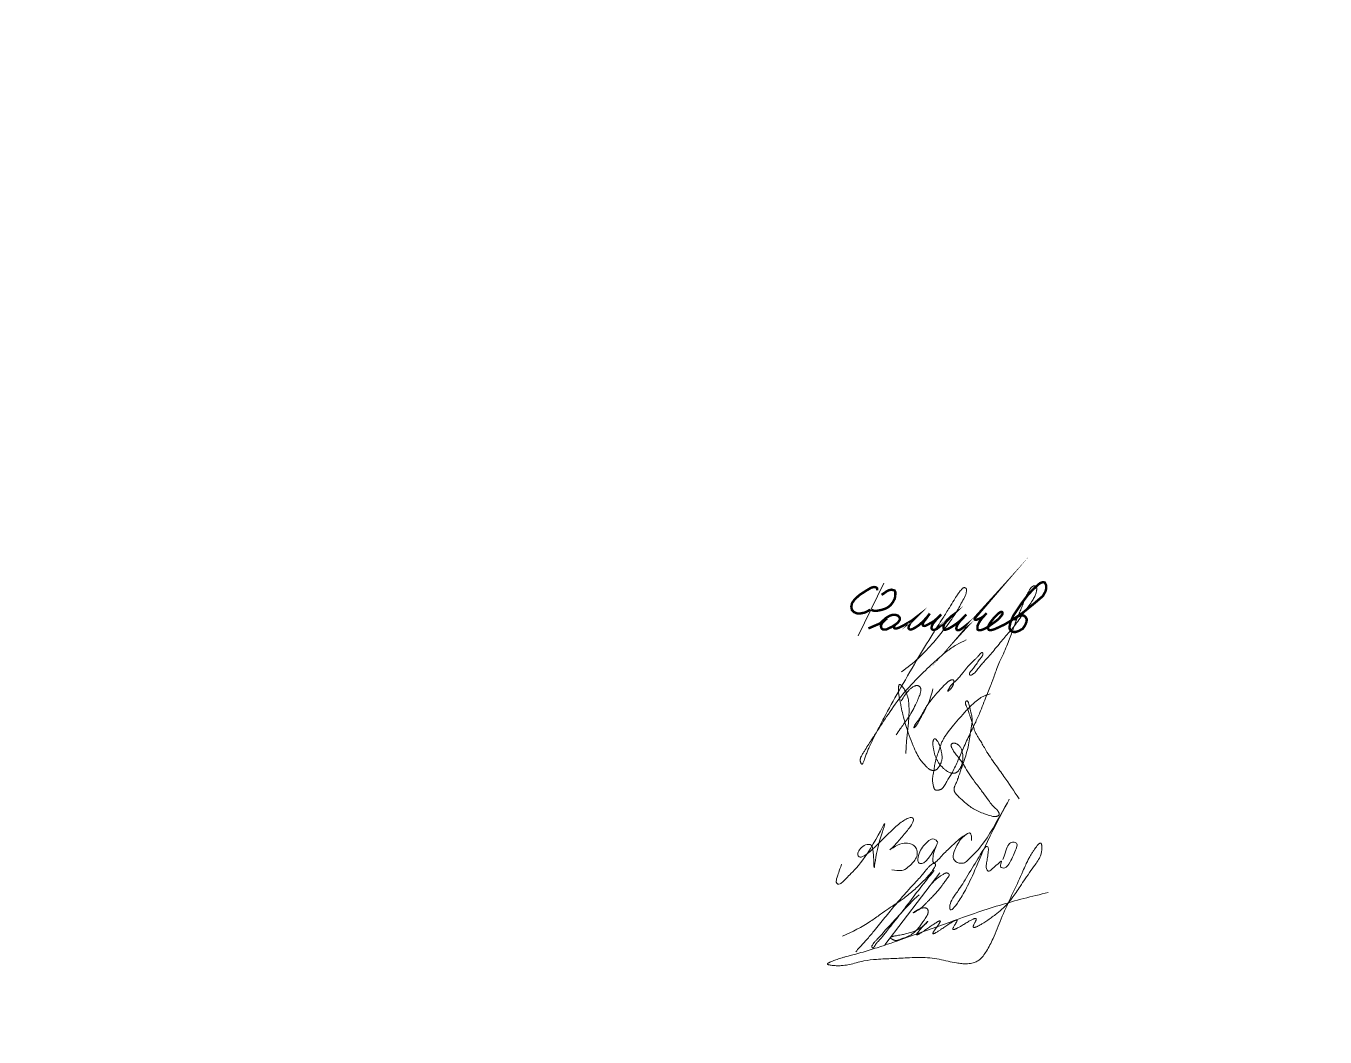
# Model space of a CAD drawing. Header units: millimetres. Extents: x 0 to 210, y 0 to 297.
# Drawn here: x 0 to 96.7, y 0 to 75.3 of the extents above; entities that cross this region are included whole.
import ezdxf

# ---------------------------------------------------------------- set-up
doc = ezdxf.new("R2010")
doc.units = ezdxf.units.MM
for name, pattern in [('K5LT32789', [0]), ('K5LT32790', [0]), ('K5LT32791', [0])]:
    doc.linetypes.add(name, pattern=pattern)
doc.layers.add('Системный слой', color=7, linetype='Continuous')

# ---------------------------------------------------------------- blocks, each defined once
blk = doc.blocks.new('U2')
at = {"layer": 'Системный слой', "color": 5, "linetype": 'K5LT32789', "lineweight": 18, "true_color": 0x0000ff}
for points in [[(67.921, 14.484), (67.718, 14.795), (67.4, 14.795), (67.099, 14.495), (66.759, 14.154), (66.487, 13.688), (66.371, 13.073), (66.559, 12.885), (66.89, 12.966), (67.093, 13.169), (67.33, 13.454), (67.657, 13.951), (68.013, 14.663), (67.657, 13.951), (67.533, 13.378), (67.533, 13.045), (67.617, 12.961), (67.769, 13.014), (68.462, 13.79), (69.218, 14.476), (69.599, 14.823), (70.009, 15.093), (70.196, 15.207), (70.347, 15.207), (70.425, 14.997), (70.425, 14.764), (70.425, 14.518), (70.425, 14.997), (70.347, 15.207), (70.196, 15.217), (69.599, 14.823), (69.049, 13.727), (69.049, 13.241), (69.273, 13.017), (69.589, 12.935), (69.909, 12.935), (70.167, 13.193), (70.494, 13.52), (71.545, 14.572), (74.079, 19.277), (71.545, 14.572), (70.646, 12.324), (69.955, 10.869), (69.332, 9.892), (68.923, 9.406), (68.797, 9.512), (68.797, 9.929), (69.089, 10.452), (69.622, 11.163), (70.469, 12.564), (71.329, 14.03), (71.515, 14.217), (71.655, 14.197), (71.696, 13.968), (71.624, 13.472), (71.566, 13.077), (71.489, 12.685), (71.569, 12.397), (71.73, 12.311), (71.955, 12.536), (72.378, 12.869), (72.759, 13.25), (72.516, 12.744), (72.63, 12.631), (72.801, 12.559), (72.991, 12.631), (73.23, 12.87), (73.869, 14.201), (73.793, 14.471), (73.551, 14.538), (73.238, 14.462), (73.033, 14.064), (72.886, 13.609), (72.759, 13.215)], [(60.747, 12.867), (60.561, 12.347), (60.376, 11.833), (60.316, 11.513), (60.454, 11.375), (60.645, 11.375), (60.825, 11.555), (61.34, 12.07), (62.61, 13.34), (64.429, 16.916), (63.335, 14.243), (63.143, 11.853), (63.143, 14.056), (62.921, 14.413), (62.394, 14.299), (62.034, 13.939), (61.909, 13.615), (62.03, 13.387), (62.358, 13.387), (63.143, 14.056), (64.215, 15.129), (64.96, 15.873), (65.796, 16.423), (66.157, 16.315), (66.066, 16.011), (65.853, 15.627), (65.15, 14.794), (64.564, 14.1), (64.165, 13.83), (64.946, 14.359), (65.575, 14.474), (65.982, 14.385), (66.259, 14.179), (66.385, 13.844), (66.385, 13.446), (66.139, 13.079), (65.891, 12.832), (65.504, 12.445), (65.078, 12.348), (64.482, 12.455)]]:
    blk.add_open_spline(points, degree=3, dxfattribs=at)
blk = doc.blocks.new('U3')
at = {"layer": 'Системный слой', "color": 5, "linetype": 'K5LT32790', "lineweight": 18, "true_color": 0x0000ff}
blk.add_open_spline([(65.528, 21.13), (65.561, 22.341), (65.866, 23.709), (65.725, 25.155), (65.649, 25.436), (65.575, 25.624), (65.491, 25.786), (65.399, 25.93), (65.311, 26.049), (65.238, 26.138), (65.185, 26.192), (65.152, 26.221), (65.13, 26.237), (65.115, 26.246), (65.102, 26.252), (65.091, 26.256), (65.082, 26.258), (65.074, 26.259), (65.067, 26.259), (65.061, 26.257), (65.055, 26.255), (65.049, 26.252), (65.043, 26.248), (65.038, 26.242), (65.032, 26.236), (65.026, 26.227), (65.02, 26.216), (65.015, 26.202), (65.009, 26.183), (65.003, 26.16), (64.996, 26.128), (64.991, 26.084), (64.986, 26.018), (64.983, 25.928), (64.984, 25.815), (64.989, 25.686), (65.002, 25.545), (65.023, 25.387), (65.061, 25.19), (65.121, 24.924), (65.198, 24.525), (65.311, 23.957), (65.502, 23.241), (65.784, 22.471), (66.053, 21.749), (66.312, 21.145), (66.57, 20.706), (66.816, 20.39), (67.029, 20.169), (67.189, 20.014), (67.304, 19.93), (67.378, 19.892), (67.434, 19.872), (67.485, 19.86), (67.535, 19.854), (67.587, 19.853), (67.64, 19.858), (67.69, 19.868), (67.737, 19.882), (67.779, 19.901), (67.815, 19.922), (67.848, 19.947), (67.881, 19.978), (67.918, 20.019), (67.963, 20.082), (68.021, 20.171), (68.088, 20.287), (68.15, 20.419), (68.193, 20.549), (68.219, 20.671), (68.23, 20.792), (68.228, 20.931), (68.21, 21.103), (68.169, 21.315), (68.107, 21.543), (68.037, 21.752), (67.973, 21.905), (67.915, 22.003), (67.867, 22.069), (67.824, 22.12), (67.786, 22.16), (67.756, 22.186), (67.732, 22.202), (67.716, 22.211), (67.704, 22.216), (67.693, 22.219), (67.684, 22.22), (67.676, 22.22), (67.669, 22.219), (67.663, 22.218), (67.656, 22.215), (67.65, 22.212), (67.643, 22.207), (67.636, 22.201), (67.628, 22.193), (67.62, 22.182), (67.61, 22.168), (67.6, 22.15), (67.588, 22.123), (67.575, 22.088), (67.561, 22.041), (67.549, 21.986), (67.54, 21.923), (67.537, 21.851), (67.541, 21.763), (67.559, 21.644), (67.589, 21.475), (67.626, 21.257), (67.686, 21.013), (67.771, 20.787), (67.879, 20.578), (68.007, 20.379), (68.16, 20.184), (68.326, 20.011), (68.484, 19.873), (68.622, 19.778), (68.738, 19.718), (68.839, 19.68), (68.93, 19.656), (69.011, 19.643), (69.081, 19.641), (69.14, 19.646), (69.19, 19.656), (69.233, 19.671), (69.273, 19.689), (69.311, 19.713), (69.352, 19.744), (69.398, 19.786), (69.451, 19.845), (69.512, 19.926), (69.578, 20.03), (69.644, 20.154), (69.7, 20.293), (69.742, 20.44), (69.77, 20.596), (69.782, 20.764), (69.778, 20.944), (69.757, 21.125), (69.721, 21.29), (69.673, 21.429), (69.621, 21.539), (69.569, 21.623), (69.517, 21.687), (69.466, 21.738), (69.412, 21.781), (69.354, 21.818), (69.294, 21.848), (69.234, 21.871), (69.181, 21.885), (69.137, 21.892), (69.102, 21.893), (69.071, 21.89), (69.042, 21.884), (69.015, 21.875), (68.989, 21.863), (68.966, 21.85), (68.946, 21.836), (68.931, 21.822), (68.919, 21.809), (68.911, 21.796), (68.905, 21.785), (68.9, 21.773), (68.897, 21.76), (68.894, 21.745), (68.893, 21.727), (68.895, 21.707), (68.899, 21.683), (68.907, 21.654), (68.92, 21.616), (68.944, 21.563), (68.98, 21.492), (69.028, 21.397), (69.09, 21.284), (69.174, 21.158), (69.295, 21.011), (69.472, 20.801), (69.702, 20.478), (69.994, 20.014), (70.346, 19.439), (70.803, 18.826), (71.261, 18.225), (71.644, 17.7), (71.912, 17.311), (72.13, 17.105), (72.272, 16.983), (72.357, 16.889), (72.41, 16.812), (72.442, 16.752), (72.463, 16.701), (72.475, 16.659), (72.481, 16.627), (72.482, 16.601), (72.481, 16.581), (72.477, 16.565), (72.473, 16.55), (72.467, 16.538), (72.459, 16.526), (72.45, 16.515), (72.439, 16.503), (72.425, 16.491), (72.406, 16.479), (72.382, 16.466), (72.351, 16.453), (72.314, 16.441), (72.271, 16.43), (72.221, 16.423), (72.163, 16.421), (72.09, 16.425), (71.992, 16.439), (71.851, 16.469), (71.641, 16.526), (71.336, 16.634), (70.969, 16.797), (70.583, 16.987), (70.277, 17.183), (70.035, 17.386), (69.813, 17.584), (69.576, 17.795), (69.369, 17.98), (69.241, 18.126), (69.182, 18.221), (69.153, 18.282), (69.137, 18.335), (69.126, 18.385), (69.121, 18.436), (69.121, 18.488), (69.127, 18.539), (69.138, 18.594), (69.157, 18.654), (69.187, 18.732), (69.235, 18.835), (69.306, 18.996), (69.398, 19.216), (69.493, 19.508), (69.6, 19.827), (69.73, 20.172), (69.881, 20.589), (70.051, 21.122), (70.2, 21.732), (70.29, 22.304), (70.347, 22.762), (70.412, 23.121), (70.467, 23.413), (70.478, 23.649), (70.456, 23.837), (70.419, 24.017), (70.365, 24.221), (70.314, 24.433), (70.276, 24.624), (70.238, 24.767), (70.208, 24.867), (70.184, 24.932), (70.165, 24.972), (70.149, 24.995), (70.138, 25.009), (70.128, 25.019), (70.118, 25.025), (70.11, 25.03), (70.101, 25.034), (70.092, 25.036), (70.084, 25.036), (70.076, 25.036), (70.067, 25.035), (70.058, 25.033), (70.049, 25.029), (70.038, 25.024), (70.027, 25.017), (70.016, 25.01), (70.006, 25.001), (69.998, 24.992), (69.99, 24.981), (69.984, 24.969), (69.978, 24.955), (69.973, 24.94), (69.97, 24.922), (69.969, 24.9), (69.97, 24.874), (69.974, 24.842), (69.983, 24.801), (69.998, 24.751), (70.022, 24.688), (70.058, 24.61), (70.108, 24.512), (70.158, 24.389), (70.204, 24.24), (70.255, 24.063), (70.331, 23.837), (70.428, 23.566), (70.52, 23.257), (70.598, 22.971), (70.694, 22.718), (70.809, 22.502), (70.945, 22.282), (71.104, 22.035), (71.285, 21.723), (71.52, 21.309), (71.824, 20.837), (72.172, 20.34), (72.508, 19.87), (73.115, 19.019), (73.594, 18.315), (73.959, 17.753)], degree=3, knots=[0, 0, 0, 0, 23.088924, 25.905784, 27.368497, 28.578535, 29.721875, 30.813961, 31.805183, 32.534012, 32.992903, 33.225793, 33.377047, 33.48833, 33.574551, 33.643805, 33.701224, 33.750367, 33.79387, 33.833355, 33.872141, 33.912355, 33.95659, 34.00557, 34.061357, 34.126468, 34.204109, 34.298549, 34.415744, 34.564555, 34.759459, 35.028229, 35.412864, 35.997175, 36.728139, 37.568941, 38.433825, 39.401332, 40.578431, 42.235398, 44.569602, 48.269133, 53.187712, 58.58434, 63.764044, 67.778676, 70.998143, 73.369834, 75.349816, 76.796874, 77.581324, 78.028914, 78.378087, 78.696803, 79.013489, 79.343373, 79.678587, 80.006824, 80.317932, 80.606471, 80.866035, 81.11641, 81.383983, 81.718354, 82.16781, 82.839361, 83.733235, 84.705422, 85.582724, 86.324391, 87.057116, 87.890757, 88.945341, 90.321141, 91.965571, 93.426367, 94.484215, 95.101021, 95.580997, 96.013141, 96.361093, 96.626002, 96.782739, 96.889142, 96.971138, 97.03813, 97.095272, 97.145901, 97.188561, 97.228747, 97.268915, 97.315311, 97.366861, 97.425655, 97.494454, 97.577142, 97.679623, 97.811915, 97.985663, 98.226797, 98.532587, 98.897786, 99.296036, 99.737821, 100.261724, 100.964229, 101.99978, 103.525411, 105.150667, 106.72453, 108.093532, 109.590313, 111.195302, 112.777483, 114.126394, 115.159714, 115.93325, 116.599105, 117.196687, 117.716186, 118.147278, 118.512091, 118.830828, 119.112084, 119.376147, 119.650254, 119.966184, 120.348472, 120.832611, 121.462575, 122.257884, 123.166317, 124.121896, 125.077441, 126.058759, 127.110722, 128.27138, 129.455541, 130.54928, 131.472222, 132.224076, 132.842804, 133.343527, 133.786162, 134.209733, 134.641953, 135.076751, 135.490934, 135.840567, 136.1162, 136.329021, 136.516582, 136.697073, 136.87991, 137.063295, 137.235465, 137.38613, 137.514261, 137.623548, 137.718445, 137.797689, 137.875651, 137.957944, 138.055516, 138.163779, 138.288043, 138.436309, 138.622516, 138.862075, 139.203128, 139.704326, 140.381097, 141.218915, 142.127317, 143.259517, 144.821141, 147.317764, 150.75711, 155.19517, 160.069171, 165.224464, 169.471142, 172.421411, 174.092925, 175.138298, 175.966748, 176.479558, 176.900272, 177.244752, 177.52135, 177.72293, 177.873709, 177.996322, 178.101436, 178.195314, 178.281517, 178.366118, 178.454913, 178.554755, 178.670049, 178.807074, 178.975201, 179.187234, 179.439473, 179.719727, 180.029511, 180.383269, 180.823448, 181.407111, 182.246837, 183.563618, 185.512414, 188.365901, 191.16936, 193.636194, 195.215931, 197.147086, 199.269225, 201.224518, 202.392176, 202.935446, 203.335749, 203.665039, 203.98044, 204.30527, 204.630666, 204.95421, 205.28424, 205.683122, 206.145312, 206.866804, 207.837862, 209.464316, 211.387339, 213.648133, 215.828171, 218.361631, 222.046321, 226.400789, 230.237614, 232.987127, 235.143069, 237.145235, 238.600123, 239.59432, 240.714469, 242.086859, 243.579513, 244.83703, 245.773068, 246.379449, 246.80954, 247.077534, 247.227517, 247.33398, 247.41847, 247.489521, 247.552012, 247.609222, 247.663606, 247.717168, 247.768592, 247.820784, 247.876677, 247.942191, 248.018083, 248.10247, 248.189421, 248.269471, 248.347072, 248.425637, 248.512886, 248.605679, 248.706816, 248.820413, 248.952282, 249.111489, 249.313956, 249.574155, 249.89782, 250.303709, 250.841791, 251.528272, 252.381244, 253.359593, 254.475963, 255.872687, 257.851092, 259.938273, 261.963603, 263.469883, 265.046448, 266.586695, 268.366913, 270.599666, 273.407082, 277.373027, 281.234201, 284.882343, 288.313023, 301, 301, 301, 301], dxfattribs=at)
blk = doc.blocks.new('U4')
at = {"layer": 'Системный слой', "color": 5, "linetype": 'K5LT32790', "lineweight": 18, "true_color": 0x0000ff}
for points, knots in [([(65.207, 27.202), (66.102, 27.829), (67.227, 28.892), (68.447, 30.452), (69.195, 31.434), (69.638, 32.271), (69.923, 32.773), (70.016, 33.038), (70.045, 33.174), (70.056, 33.257), (70.057, 33.31), (70.052, 33.343), (70.046, 33.365), (70.039, 33.383), (70.031, 33.398), (70.022, 33.411), (70.011, 33.423), (69.999, 33.434), (69.984, 33.444), (69.966, 33.454), (69.947, 33.463), (69.926, 33.469), (69.904, 33.474), (69.884, 33.475), (69.865, 33.475), (69.848, 33.473), (69.832, 33.468), (69.815, 33.462), (69.798, 33.453), (69.779, 33.441), (69.757, 33.423), (69.729, 33.396), (69.689, 33.351), (69.623, 33.274), (69.511, 33.136), (69.332, 32.893), (69.078, 32.497), (68.738, 31.907), (68.199, 31.071), (67.37, 29.77), (66.269, 27.954), (65.055, 25.868), (64.05, 24.048), (63.382, 22.792), (63.014, 22.064), (62.815, 21.619), (62.675, 21.283), (62.56, 20.992), (62.461, 20.734), (62.389, 20.539), (62.347, 20.425), (62.322, 20.373), (62.31, 20.352), (62.301, 20.339), (62.293, 20.33), (62.286, 20.323), (62.28, 20.319), (62.275, 20.316), (62.27, 20.313), (62.265, 20.312), (62.26, 20.312), (62.256, 20.312), (62.251, 20.313), (62.247, 20.315), (62.243, 20.317), (62.239, 20.32), (62.235, 20.324), (62.23, 20.329), (62.224, 20.336), (62.216, 20.345), (62.207, 20.359), (62.196, 20.378), (62.181, 20.406), (62.165, 20.443), (62.151, 20.488), (62.139, 20.538), (62.134, 20.591), (62.134, 20.647), (62.14, 20.705), (62.153, 20.766), (62.173, 20.83), (62.203, 20.899), (62.251, 20.984), (62.333, 21.115), (62.484, 21.362), (62.78, 21.833), (63.326, 22.696), (64.127, 23.919), (65.139, 25.396), (66.336, 26.696), (67.495, 27.801), (68.436, 28.65), (69.271, 29.221), (69.785, 29.46), (70.026, 29.574)], [0, 0, 0, 0, 8.550609, 12.054989, 15.548009, 18.191121, 19.498995, 20.058209, 20.381615, 20.589671, 20.716665, 20.79368, 20.851701, 20.900722, 20.944653, 20.985245, 21.025642, 21.06834, 21.115939, 21.168338, 21.224707, 21.283052, 21.340576, 21.394663, 21.443781, 21.488289, 21.53119, 21.575808, 21.625508, 21.683081, 21.754287, 21.848548, 21.98875, 22.223415, 22.641351, 23.38396, 24.591455, 26.333193, 28.725175, 32.394143, 38.444137, 45.386804, 51.336644, 54.759282, 56.550214, 57.736198, 58.581068, 59.410817, 60.190375, 60.748602, 61.044545, 61.139793, 61.19713, 61.237089, 61.267135, 61.290713, 61.309862, 61.325937, 61.339917, 61.352551, 61.36445, 61.376142, 61.388111, 61.400062, 61.412022, 61.424542, 61.439066, 61.45699, 61.479741, 61.509795, 61.550475, 61.607942, 61.688058, 61.795635, 61.922219, 62.059168, 62.198495, 62.342871, 62.495112, 62.658157, 62.830855, 63.02153, 63.245709, 63.594568, 64.237865, 65.516344, 67.957442, 72.253573, 76.989753, 81.977365, 86.090995, 89.562811, 91.905588, 94, 94, 94, 94]), ([(67.539, 25.947), (67.467, 25.508), (67.253, 24.95), (66.926, 24.273), (66.702, 23.915), (66.548, 23.623), (66.456, 23.439), (66.401, 23.333), (66.362, 23.271), (66.327, 23.223), (66.293, 23.183), (66.26, 23.145), (66.226, 23.109), (66.194, 23.077), (66.171, 23.055), (66.155, 23.041), (66.147, 23.034), (66.141, 23.03), (66.137, 23.027), (66.134, 23.026), (66.131, 23.024), (66.128, 23.023), (66.126, 23.023), (66.124, 23.023), (66.123, 23.025), (66.122, 23.027), (66.122, 23.029), (66.123, 23.032), (66.123, 23.035), (66.124, 23.039), (66.126, 23.044), (66.128, 23.05), (66.131, 23.059), (66.137, 23.073), (66.145, 23.093), (66.156, 23.119), (66.168, 23.149), (66.183, 23.185), (66.201, 23.226), (66.226, 23.273), (66.26, 23.324), (66.306, 23.386), (66.368, 23.466), (66.458, 23.589), (66.576, 23.768), (66.71, 23.991), (66.839, 24.224), (66.972, 24.461), (67.128, 24.721), (67.322, 24.997), (67.53, 25.243), (67.712, 25.458), (67.904, 25.686), (68.131, 25.949), (68.394, 26.209), (68.594, 26.402), (68.723, 26.504), (68.79, 26.544), (68.841, 26.569), (68.891, 26.589), (68.937, 26.604), (68.974, 26.611), (69.002, 26.614), (69.022, 26.614), (69.037, 26.612), (69.049, 26.609), (69.059, 26.605), (69.067, 26.601), (69.074, 26.595), (69.08, 26.59), (69.085, 26.583), (69.089, 26.576), (69.093, 26.567), (69.097, 26.557), (69.1, 26.544), (69.102, 26.528), (69.103, 26.506), (69.102, 26.476), (69.098, 26.435), (69.09, 26.382), (69.08, 26.322), (69.067, 26.262), (69.05, 26.206), (69.029, 26.156), (69, 26.107), (68.965, 26.056), (68.922, 26.001), (68.88, 25.949), (68.842, 25.906), (68.809, 25.874), (68.78, 25.846), (68.752, 25.821), (68.724, 25.798), (68.702, 25.781), (68.685, 25.769), (68.675, 25.763), (68.668, 25.759), (68.663, 25.757), (68.66, 25.755), (68.656, 25.754), (68.654, 25.754), (68.652, 25.754), (68.65, 25.754), (68.648, 25.755), (68.647, 25.756), (68.646, 25.758), (68.645, 25.76), (68.645, 25.762), (68.646, 25.765), (68.646, 25.768), (68.647, 25.772), (68.648, 25.777), (68.65, 25.783), (68.653, 25.79), (68.658, 25.801), (68.665, 25.817), (68.676, 25.838), (68.69, 25.862), (68.704, 25.886), (68.718, 25.909), (68.733, 25.933), (68.754, 25.966), (68.781, 26.016), (68.815, 26.079), (68.861, 26.152), (68.923, 26.227), (69.008, 26.312), (69.121, 26.41), (69.262, 26.53), (69.394, 26.67), (69.518, 26.819), (69.634, 26.96), (69.761, 27.109), (69.894, 27.266), (70.025, 27.439), (70.16, 27.614), (70.33, 27.793), (70.521, 27.969), (70.705, 28.14), (70.836, 28.278), (70.926, 28.38), (70.988, 28.45), (71.042, 28.51), (71.087, 28.559), (71.124, 28.596), (71.151, 28.619), (71.169, 28.631), (71.182, 28.639), (71.192, 28.643), (71.2, 28.645), (71.207, 28.647), (71.213, 28.647), (71.218, 28.646), (71.223, 28.645), (71.227, 28.643), (71.231, 28.641), (71.234, 28.638), (71.238, 28.635), (71.241, 28.631), (71.244, 28.626), (71.248, 28.619), (71.251, 28.611), (71.255, 28.6), (71.259, 28.585), (71.262, 28.566), (71.264, 28.543), (71.264, 28.517), (71.262, 28.491), (71.257, 28.466), (71.25, 28.441), (71.239, 28.413), (71.223, 28.382), (71.196, 28.341), (71.152, 28.283), (71.086, 28.195), (70.994, 28.079), (70.885, 27.939), (70.782, 27.779), (70.682, 27.621), (70.575, 27.498), (70.496, 27.391), (70.436, 27.306), (70.382, 27.243), (70.335, 27.198), (70.304, 27.162), (70.287, 27.135), (70.277, 27.114), (70.272, 27.096), (70.268, 27.079), (70.267, 27.063), (70.268, 27.046), (70.27, 27.028), (70.273, 27.011), (70.278, 26.997), (70.284, 26.985), (70.289, 26.976), (70.295, 26.968), (70.3, 26.963), (70.306, 26.958), (70.312, 26.955), (70.319, 26.952), (70.326, 26.949), (70.335, 26.948), (70.345, 26.947), (70.356, 26.948), (70.369, 26.95), (70.385, 26.954), (70.404, 26.961), (70.43, 26.972), (70.464, 26.99), (70.506, 27.016), (70.554, 27.048), (70.607, 27.088), (70.663, 27.137), (70.728, 27.203), (70.808, 27.301), (70.919, 27.449), (71.081, 27.662), (71.314, 27.922), (71.615, 28.24), (71.94, 28.618), (72.291, 29.049), (72.637, 29.472), (72.995, 29.878), (73.349, 30.281), (73.704, 30.72), (74.034, 31.202), (74.361, 31.674), (74.684, 32.104), (74.935, 32.481), (75.112, 32.755), (75.197, 32.945), (75.232, 33.071), (75.252, 33.173), (75.266, 33.254), (75.275, 33.313), (75.28, 33.36), (75.281, 33.401), (75.277, 33.438), (75.27, 33.468), (75.261, 33.494), (75.249, 33.518), (75.235, 33.541), (75.22, 33.56), (75.204, 33.577), (75.188, 33.589), (75.173, 33.599), (75.159, 33.606), (75.145, 33.611), (75.131, 33.614), (75.116, 33.615), (75.099, 33.615), (75.081, 33.613), (75.059, 33.608), (75.035, 33.6), (75.007, 33.587), (74.975, 33.569), (74.939, 33.545), (74.903, 33.515), (74.866, 33.478), (74.826, 33.431), (74.788, 33.375), (74.744, 33.3), (74.689, 33.201), (74.602, 33.048), (74.483, 32.825), (74.356, 32.527), (74.226, 32.184), (74.093, 31.83), (73.937, 31.458), (73.763, 31.054), (73.595, 30.608), (73.43, 30.137), (73.255, 29.643), (73.051, 29.11), (72.789, 28.54), (72.523, 27.991), (72.332, 27.501), (72.21, 27.166), (72.141, 26.972), (72.098, 26.851), (72.042, 26.694), (71.941, 26.417), (71.783, 26.012), (71.571, 25.503), (71.339, 24.917), (71.075, 24.222), (70.725, 23.433), (70.271, 22.531), (69.822, 21.544), (69.397, 20.547), (69.003, 19.696), (68.627, 19.132), (68.45, 18.772), (68.336, 18.608), (68.262, 18.533), (68.208, 18.49), (68.154, 18.457), (68.098, 18.429), (68.039, 18.408), (67.976, 18.392), (67.914, 18.383), (67.857, 18.38), (67.81, 18.383), (67.775, 18.389), (67.749, 18.397), (67.729, 18.406), (67.713, 18.416), (67.699, 18.426), (67.685, 18.439), (67.672, 18.455), (67.659, 18.475), (67.646, 18.5), (67.632, 18.535), (67.616, 18.584), (67.598, 18.657), (67.573, 18.761), (67.542, 18.888), (67.518, 19.026), (67.511, 19.162), (67.52, 19.305), (67.546, 19.474), (67.587, 19.686), (67.635, 19.972), (67.694, 20.338), (67.789, 20.755), (67.917, 21.137), (68.026, 21.449), (68.109, 21.699), (68.194, 21.931), (68.308, 22.171), (68.477, 22.441), (68.74, 22.8), (69.106, 23.282), (69.613, 23.855), (70.135, 24.429), (70.621, 24.905), (70.989, 25.209), (71.271, 25.372), (71.527, 25.48), (71.708, 25.538), (71.819, 25.574)], [0, 0, 0, 0, 9.050129, 12.27524, 15.459, 17.73484, 19.057413, 19.710841, 20.186256, 20.578255, 20.920156, 21.263228, 21.624829, 21.943402, 22.174143, 22.29629, 22.36276, 22.406894, 22.439057, 22.464194, 22.484922, 22.502166, 22.516262, 22.528133, 22.539447, 22.552242, 22.56817, 22.588053, 22.611987, 22.639741, 22.672744, 22.715192, 22.776687, 22.87041, 23.023044, 23.2152, 23.446308, 23.698853, 24.014406, 24.364067, 24.793807, 25.28352, 25.941626, 26.877925, 28.429965, 30.348657, 32.240773, 33.898399, 35.948367, 38.485583, 40.825304, 42.59187, 44.267244, 46.970047, 49.74801, 51.863744, 52.701471, 53.104911, 53.483029, 53.862972, 54.210178, 54.473163, 54.650607, 54.780151, 54.882015, 54.96597, 55.037892, 55.101774, 55.160577, 55.215489, 55.269733, 55.3265, 55.390437, 55.464507, 55.552848, 55.661752, 55.802045, 55.996896, 56.278982, 56.657771, 57.087852, 57.530059, 57.926999, 58.28654, 58.645161, 59.086887, 59.580412, 60.070145, 60.456808, 60.770321, 61.020502, 61.287434, 61.539711, 61.751465, 61.877288, 61.951174, 62.001019, 62.037083, 62.064047, 62.085222, 62.102691, 62.117816, 62.131035, 62.143011, 62.154708, 62.167188, 62.181333, 62.197688, 62.21651, 62.238222, 62.264236, 62.296726, 62.338711, 62.394112, 62.469848, 62.581386, 62.750144, 62.953234, 63.151975, 63.325302, 63.501424, 63.750698, 64.126703, 64.655732, 65.239268, 65.888652, 66.649933, 67.724768, 68.970934, 70.450533, 71.673771, 72.965674, 74.199734, 75.716608, 77.191491, 78.669398, 80.263602, 82.259995, 84.0227, 85.431088, 86.180031, 86.82002, 87.357354, 87.830339, 88.196682, 88.427814, 88.563885, 88.657509, 88.728451, 88.784957, 88.831759, 88.871976, 88.907862, 88.941164, 88.973333, 89.002363, 89.031139, 89.061129, 89.097204, 89.139544, 89.190239, 89.252182, 89.329582, 89.428874, 89.559889, 89.727893, 89.910432, 90.08993, 90.259821, 90.437176, 90.634512, 90.867411, 91.167757, 91.627014, 92.382088, 93.419966, 94.672454, 96.030915, 97.344377, 98.512333, 99.382533, 100.080146, 100.642761, 101.098523, 101.416568, 101.614452, 101.761411, 101.888131, 102.002041, 102.112642, 102.228685, 102.353162, 102.475542, 102.582798, 102.67162, 102.744553, 102.805473, 102.857643, 102.905538, 102.953137, 103.003348, 103.057077, 103.11538, 103.180499, 103.255316, 103.343787, 103.451799, 103.589159, 103.775473, 104.036879, 104.381072, 104.782032, 105.231565, 105.731185, 106.331113, 107.131661, 108.329516, 110.150194, 112.636877, 115.501671, 119.160964, 122.898631, 126.952961, 130.409086, 134.037174, 137.994275, 142.035946, 146.041027, 149.822245, 153.085433, 155.385996, 156.523495, 157.344961, 158.084473, 158.656408, 159.032405, 159.319553, 159.62593, 159.882585, 160.081757, 160.265654, 160.447561, 160.63144, 160.806021, 160.962993, 161.100471, 161.220792, 161.327559, 161.424857, 161.521276, 161.623153, 161.736504, 161.863212, 162.008568, 162.179889, 162.387514, 162.643846, 162.945007, 163.264358, 163.6135, 164.014772, 164.533206, 165.020618, 165.794064, 166.857794, 168.64401, 171.006738, 173.517367, 176.204619, 178.789913, 181.800729, 185.264053, 188.598832, 192.086757, 196.039981, 200.351441, 204.98312, 208.606796, 211.174086, 212.324149, 212.840152, 213.814159, 215.76165, 218.911517, 222.760316, 227.121283, 231.883071, 238.054257, 244.879079, 252.670992, 260.372327, 267.206768, 271.910472, 274.294825, 275.442431, 276.007431, 276.456493, 276.872537, 277.298483, 277.734538, 278.182349, 278.627236, 279.027811, 279.347916, 279.582846, 279.760539, 279.906542, 280.032941, 280.152577, 280.276179, 280.413989, 280.572354, 280.762102, 281.004984, 281.334701, 281.830666, 282.557033, 283.530703, 284.521091, 285.429966, 286.323075, 287.47734, 288.942216, 290.783007, 293.428229, 296.57457, 299.586331, 301.717918, 303.359613, 305.016414, 306.799751, 308.827327, 311.560281, 315.955926, 321.284596, 327.290578, 331.929165, 335.294372, 337.07654, 338.608554, 341, 341, 341, 341]), ([(65.186, 25.044), (65.369, 25.32), (65.578, 25.68), (65.917, 25.982), (66.044, 26.069), (66.144, 26.124), (66.222, 26.157), (66.281, 26.174), (66.327, 26.181), (66.364, 26.182), (66.396, 26.179), (66.425, 26.173), (66.454, 26.163), (66.482, 26.15), (66.511, 26.134), (66.539, 26.114), (66.564, 26.091), (66.585, 26.066), (66.603, 26.041), (66.617, 26.015), (66.629, 25.988), (66.637, 25.957), (66.644, 25.921), (66.647, 25.878), (66.646, 25.824), (66.638, 25.753), (66.62, 25.658), (66.588, 25.529), (66.526, 25.351), (66.412, 25.087), (66.231, 24.697), (65.978, 24.214), (65.675, 23.734), (65.377, 23.319), (65.092, 22.918), (64.903, 22.651), (64.798, 22.503)], [0, 0, 0, 0, 6.031327, 7.224988, 8.103691, 8.779791, 9.271523, 9.620615, 9.879085, 10.092232, 10.278511, 10.453749, 10.630111, 10.818394, 11.017829, 11.223201, 11.427374, 11.623322, 11.806227, 11.978077, 12.150954, 12.337468, 12.550087, 12.799771, 13.111892, 13.519386, 14.078895, 14.842107, 15.895849, 17.445078, 19.990893, 23.601088, 27.190299, 30.147219, 32.759048, 36, 36, 36, 36])]:
    blk.add_open_spline(points, degree=3, knots=knots, dxfattribs=at)
blk = doc.blocks.new('U5')
at = {"layer": 'Системный слой', "color": 5, "linetype": 'K5LT32790', "lineweight": 18, "true_color": 0x0000ff}
blk.add_line((68.05, 12.219), (63.967, 6.866), dxfattribs=at)
for points, knots in [([(67.275, 11.203), (67.461, 11.438), (67.724, 11.73), (68.103, 11.992), (68.281, 12.1), (68.404, 12.176), (68.484, 12.208), (68.529, 12.219), (68.562, 12.222), (68.59, 12.222), (68.615, 12.218), (68.638, 12.212), (68.66, 12.204), (68.68, 12.193), (68.7, 12.181), (68.717, 12.167), (68.73, 12.154), (68.74, 12.142), (68.747, 12.131), (68.752, 12.121), (68.756, 12.109), (68.76, 12.096), (68.761, 12.081), (68.761, 12.066), (68.758, 12.048), (68.754, 12.029), (68.745, 12.006), (68.733, 11.979), (68.713, 11.945), (68.681, 11.899), (68.631, 11.836), (68.56, 11.75), (68.473, 11.637), (68.372, 11.497), (68.255, 11.325), (68.109, 11.114), (67.899, 10.862), (67.648, 10.596), (67.388, 10.333), (67.178, 10.118), (67.006, 9.94), (66.882, 9.804), (66.775, 9.693), (66.691, 9.619), (66.62, 9.564), (66.555, 9.518), (66.483, 9.471), (66.401, 9.422), (66.314, 9.372), (66.239, 9.331), (66.185, 9.303), (66.152, 9.286), (66.132, 9.276), (66.117, 9.27), (66.107, 9.265), (66.1, 9.262), (66.094, 9.26), (66.09, 9.258), (66.087, 9.258), (66.085, 9.257), (66.083, 9.257), (66.082, 9.257), (66.081, 9.257), (66.081, 9.258), (66.081, 9.259), (66.082, 9.26), (66.083, 9.262), (66.085, 9.263), (66.087, 9.265), (66.089, 9.267), (66.092, 9.27), (66.096, 9.273), (66.101, 9.276), (66.107, 9.281), (66.116, 9.287), (66.127, 9.295), (66.143, 9.306), (66.167, 9.322), (66.204, 9.346), (66.257, 9.381), (66.327, 9.426), (66.409, 9.475), (66.5, 9.523), (66.594, 9.564), (66.689, 9.592), (66.778, 9.61), (66.859, 9.619), (66.929, 9.621), (66.985, 9.616), (67.027, 9.607), (67.058, 9.597), (67.082, 9.585), (67.102, 9.573), (67.118, 9.559), (67.132, 9.544), (67.145, 9.527), (67.157, 9.507), (67.169, 9.482), (67.179, 9.452), (67.188, 9.417), (67.194, 9.377), (67.196, 9.334), (67.194, 9.288), (67.187, 9.24), (67.173, 9.187), (67.151, 9.126), (67.115, 9.053), (67.056, 8.956), (66.959, 8.819), (66.824, 8.613), (66.649, 8.351), (66.438, 8.075), (66.219, 7.846), (66.018, 7.681), (65.84, 7.568), (65.649, 7.477), (65.429, 7.393), (65.196, 7.313), (65.007, 7.234), (64.874, 7.201), (64.795, 7.195), (64.742, 7.198), (64.698, 7.205), (64.653, 7.217), (64.606, 7.234), (64.558, 7.255), (64.519, 7.276), (64.489, 7.294), (64.467, 7.308), (64.447, 7.321), (64.429, 7.336), (64.412, 7.351), (64.4, 7.366), (64.393, 7.379), (64.389, 7.391), (64.388, 7.402), (64.391, 7.413), (64.396, 7.423), (64.405, 7.433), (64.417, 7.442), (64.433, 7.453), (64.455, 7.463), (64.484, 7.475), (64.522, 7.487), (64.571, 7.5), (64.637, 7.515), (64.723, 7.532), (64.84, 7.552), (65.002, 7.58), (65.23, 7.62), (65.531, 7.68), (65.874, 7.769), (66.203, 7.888), (66.467, 8.019), (66.664, 8.149), (66.81, 8.262), (66.921, 8.358), (66.999, 8.432), (67.052, 8.485), (67.087, 8.522), (67.112, 8.55), (67.13, 8.57), (67.143, 8.585), (67.152, 8.597), (67.159, 8.605), (67.163, 8.612), (67.167, 8.616), (67.169, 8.62), (67.17, 8.623), (67.171, 8.624), (67.171, 8.626), (67.171, 8.626), (67.171, 8.627), (67.17, 8.627), (67.169, 8.626), (67.167, 8.625), (67.165, 8.624), (67.161, 8.621), (67.156, 8.617), (67.149, 8.611), (67.14, 8.602), (67.128, 8.591), (67.112, 8.575), (67.091, 8.555), (67.064, 8.527), (67.028, 8.489), (66.977, 8.436), (66.905, 8.358), (66.8, 8.242), (66.673, 8.098), (66.548, 7.95), (66.457, 7.835), (66.402, 7.76), (66.373, 7.718), (66.355, 7.688), (66.343, 7.666), (66.336, 7.65), (66.331, 7.637), (66.329, 7.628), (66.328, 7.62), (66.33, 7.613), (66.333, 7.607), (66.339, 7.604), (66.347, 7.603), (66.357, 7.603), (66.371, 7.606), (66.388, 7.611), (66.41, 7.62), (66.438, 7.633), (66.475, 7.653), (66.524, 7.68), (66.587, 7.718), (66.673, 7.772), (66.794, 7.851), (66.977, 7.975), (67.214, 8.139), (67.474, 8.317), (67.686, 8.457), (67.83, 8.545), (67.912, 8.591), (67.966, 8.618), (68.004, 8.635), (68.033, 8.645), (68.054, 8.651), (68.07, 8.653), (68.082, 8.652), (68.091, 8.649), (68.097, 8.643), (68.101, 8.636), (68.102, 8.627), (68.101, 8.617), (68.098, 8.606), (68.094, 8.593), (68.088, 8.577), (68.079, 8.558), (68.065, 8.533), (68.047, 8.5), (68.02, 8.457), (67.98, 8.396), (67.918, 8.307), (67.834, 8.189), (67.74, 8.058), (67.661, 7.945), (67.609, 7.865), (67.58, 7.816), (67.563, 7.784), (67.552, 7.761), (67.545, 7.744), (67.542, 7.731), (67.54, 7.721), (67.539, 7.712), (67.541, 7.705), (67.544, 7.698), (67.55, 7.693), (67.559, 7.691), (67.569, 7.69), (67.583, 7.692), (67.601, 7.696), (67.624, 7.704), (67.653, 7.716), (67.691, 7.734), (67.74, 7.76), (67.805, 7.797), (67.892, 7.85), (68.015, 7.928), (68.199, 8.05), (68.438, 8.212), (68.701, 8.388), (68.916, 8.527), (69.062, 8.613), (69.146, 8.658), (69.201, 8.683), (69.241, 8.699), (69.271, 8.708), (69.293, 8.712), (69.31, 8.713), (69.323, 8.71), (69.332, 8.706), (69.339, 8.698), (69.343, 8.689), (69.344, 8.677), (69.343, 8.663), (69.339, 8.648), (69.334, 8.631), (69.327, 8.613), (69.316, 8.59), (69.301, 8.559), (69.278, 8.517), (69.242, 8.455), (69.192, 8.373), (69.137, 8.282), (69.091, 8.203), (69.062, 8.146), (69.046, 8.111), (69.038, 8.088), (69.033, 8.071), (69.03, 8.059), (69.029, 8.05), (69.029, 8.04), (69.03, 8.03), (69.034, 8.021), (69.041, 8.013), (69.051, 8.008), (69.063, 8.005), (69.078, 8.004), (69.097, 8.006), (69.121, 8.011), (69.152, 8.02), (69.191, 8.034), (69.241, 8.055), (69.307, 8.087), (69.396, 8.133), (69.523, 8.203), (69.714, 8.314), (69.954, 8.459), (70.21, 8.609), (70.405, 8.716), (70.532, 8.777), (70.601, 8.805), (70.649, 8.82), (70.684, 8.829), (70.711, 8.832), (70.731, 8.832), (70.747, 8.829), (70.759, 8.823), (70.768, 8.814), (70.773, 8.803), (70.776, 8.791), (70.777, 8.778), (70.775, 8.764), (70.772, 8.75), (70.768, 8.733), (70.761, 8.712), (70.75, 8.684), (70.733, 8.646), (70.706, 8.589), (70.668, 8.516), (70.626, 8.434), (70.591, 8.363), (70.57, 8.311), (70.559, 8.279), (70.553, 8.258), (70.549, 8.241), (70.548, 8.225), (70.549, 8.211), (70.551, 8.198), (70.555, 8.188), (70.561, 8.179), (70.569, 8.172), (70.578, 8.166), (70.589, 8.162), (70.603, 8.16), (70.619, 8.159), (70.639, 8.16), (70.663, 8.164), (70.693, 8.171), (70.731, 8.183), (70.777, 8.2), (70.837, 8.225), (70.913, 8.262), (71.017, 8.317), (71.163, 8.401), (71.378, 8.535), (71.653, 8.719), (71.966, 8.94), (72.262, 9.162), (72.532, 9.382), (72.774, 9.595), (73.007, 9.821), (73.237, 10.072), (73.487, 10.385), (73.755, 10.777), (74.064, 11.259), (74.431, 11.804), (74.827, 12.377), (75.192, 12.877), (75.444, 13.235), (75.554, 13.476), (75.603, 13.629), (75.634, 13.766), (75.653, 13.899), (75.663, 14.03), (75.664, 14.148), (75.658, 14.241), (75.648, 14.305), (75.639, 14.346), (75.63, 14.374), (75.621, 14.395), (75.612, 14.41), (75.604, 14.422), (75.596, 14.431), (75.588, 14.437), (75.581, 14.442), (75.574, 14.444), (75.567, 14.446), (75.559, 14.448), (75.55, 14.448), (75.539, 14.447), (75.527, 14.444), (75.514, 14.439), (75.499, 14.431), (75.481, 14.42), (75.46, 14.405), (75.435, 14.385), (75.405, 14.356), (75.365, 14.315), (75.312, 14.253), (75.236, 14.156), (75.137, 14.02), (75.016, 13.843), (74.885, 13.641), (74.749, 13.411), (74.607, 13.143), (74.439, 12.784), (74.216, 12.255), (73.838, 11.44), (73.278, 10.268), (72.635, 8.855), (72.121, 7.483), (71.651, 6.566), (71.331, 6.08), (71.149, 5.871), (71.017, 5.755), (70.9, 5.674), (70.771, 5.603), (70.621, 5.543), (70.444, 5.495), (70.237, 5.464), (69.987, 5.452), (69.668, 5.468), (69.225, 5.53), (68.661, 5.648), (68.003, 5.799), (67.323, 5.905), (66.581, 5.938), (65.664, 5.902), (64.568, 5.839), (63.439, 5.805), (62.519, 5.711), (61.852, 5.533), (61.344, 5.395), (60.916, 5.326), (60.562, 5.307), (60.284, 5.315), (60.064, 5.335), (59.909, 5.355), (59.819, 5.372), (59.772, 5.385), (59.747, 5.393), (59.731, 5.4), (59.719, 5.406), (59.711, 5.411), (59.704, 5.416), (59.699, 5.421), (59.696, 5.425), (59.694, 5.429), (59.692, 5.433), (59.691, 5.437), (59.691, 5.441), (59.691, 5.445), (59.693, 5.45), (59.695, 5.455), (59.698, 5.461), (59.703, 5.467), (59.709, 5.474), (59.717, 5.482), (59.728, 5.491), (59.743, 5.502), (59.762, 5.514), (59.789, 5.53), (59.827, 5.55), (59.882, 5.577), (59.967, 5.614), (60.089, 5.663), (60.243, 5.723), (60.418, 5.787), (60.604, 5.85), (60.802, 5.91), (61.012, 5.968), (61.272, 6.034), (61.665, 6.135), (62.39, 6.339), (63.687, 6.739), (65.898, 7.504), (68.913, 8.607), (72.447, 9.848), (74.914, 10.486), (76.137, 10.759)], [0, 0, 0, 0, 6.158308, 7.924944, 9.397219, 10.421772, 10.878244, 11.151197, 11.36381, 11.548551, 11.718723, 11.877713, 12.036027, 12.196544, 12.358164, 12.506286, 12.632493, 12.736928, 12.819521, 12.898812, 12.980771, 13.07523, 13.173556, 13.279268, 13.396608, 13.531064, 13.690326, 13.886288, 14.140321, 14.494376, 15.023758, 15.795804, 16.773927, 17.9322, 19.328256, 21.031002, 23.191239, 26.01508, 28.508359, 30.764949, 32.158381, 33.57364, 34.542076, 35.296285, 35.858711, 36.382363, 36.930279, 37.613953, 38.340853, 38.974758, 39.36394, 39.584276, 39.729431, 39.831741, 39.905683, 39.959643, 39.999056, 40.02768, 40.048222, 40.062694, 40.072775, 40.079767, 40.084961, 40.089793, 40.09578, 40.104088, 40.115492, 40.13093, 40.149822, 40.171984, 40.197656, 40.229358, 40.269864, 40.322352, 40.391158, 40.483151, 40.610685, 40.79026, 41.065436, 41.512004, 42.088709, 42.770629, 43.467951, 44.184491, 44.869892, 45.483626, 46.046275, 46.524145, 46.915912, 47.196275, 47.40917, 47.586207, 47.738846, 47.877531, 48.013016, 48.157728, 48.31924, 48.502929, 48.715108, 48.96183, 49.243774, 49.540729, 49.8478, 50.172102, 50.537958, 50.965281, 51.494288, 52.20384, 53.298857, 54.917421, 57.240739, 59.738769, 62.02238, 63.698303, 65.037791, 66.331625, 68.02956, 69.84719, 71.368716, 72.206354, 72.649589, 72.981788, 73.276043, 73.570472, 73.929446, 74.299002, 74.63126, 74.848184, 75.010867, 75.161965, 75.335461, 75.49506, 75.620009, 75.719661, 75.802316, 75.875542, 75.946386, 76.021533, 76.107513, 76.21105, 76.339562, 76.501776, 76.708489, 76.973585, 77.315523, 77.75974, 78.342864, 79.120835, 80.18625, 81.706721, 83.852292, 86.465219, 88.951659, 90.978666, 92.487594, 93.76585, 94.760654, 95.480574, 95.959313, 96.294546, 96.536659, 96.714464, 96.846112, 96.943809, 97.01613, 97.069288, 97.107887, 97.1354, 97.154486, 97.167231, 97.175363, 97.180572, 97.184743, 97.189776, 97.197329, 97.209122, 97.228653, 97.258997, 97.303617, 97.365208, 97.448469, 97.559514, 97.706462, 97.900415, 98.157187, 98.500801, 98.971779, 99.653407, 100.680484, 102.16221, 103.578184, 104.648543, 105.155236, 105.478521, 105.704428, 105.867108, 105.985778, 106.07285, 106.137041, 106.188892, 106.233202, 106.275598, 106.31862, 106.370033, 106.436882, 106.52608, 106.645289, 106.803787, 107.01342, 107.289946, 107.655243, 108.141506, 108.800592, 109.730549, 111.109505, 113.317286, 115.629589, 117.547768, 118.521059, 119.084698, 119.470627, 119.745056, 119.943042, 120.086716, 120.191551, 120.26935, 120.330025, 120.382672, 120.435962, 120.498121, 120.565387, 120.641314, 120.728412, 120.840736, 120.985691, 121.174077, 121.421722, 121.753873, 122.217132, 122.901613, 123.981872, 125.172225, 126.200607, 126.79256, 127.136357, 127.367267, 127.532062, 127.652773, 127.742537, 127.810135, 127.865237, 127.915133, 127.96426, 128.015006, 128.071903, 128.142719, 128.234954, 128.356669, 128.517397, 128.729164, 129.007855, 129.375448, 129.864201, 130.525978, 131.458654, 132.841604, 135.051627, 137.371779, 139.298243, 140.282632, 140.852634, 141.243893, 141.523176, 141.725905, 141.87456, 141.985024, 142.069602, 142.138778, 142.20217, 142.268885, 142.347585, 142.446693, 142.552857, 142.668386, 142.796019, 142.962407, 143.184377, 143.493216, 143.947083, 144.660187, 145.445963, 146.126993, 146.522898, 146.755674, 146.914043, 147.029277, 147.105459, 147.165051, 147.224298, 147.295401, 147.367417, 147.434207, 147.504148, 147.585142, 147.684943, 147.81179, 147.975245, 148.18721, 148.463335, 148.825333, 149.305406, 149.95641, 150.882496, 152.258218, 154.475246, 156.620318, 158.321251, 159.038433, 159.502054, 159.828856, 160.066775, 160.243468, 160.37743, 160.482373, 160.569441, 160.648431, 160.728415, 160.81803, 160.908084, 160.998756, 161.091733, 161.206325, 161.353931, 161.549093, 161.818906, 162.212882, 162.829199, 163.508952, 164.099592, 164.445709, 164.650604, 164.788255, 164.903661, 165.007576, 165.109001, 165.194462, 165.26938, 165.338661, 165.406872, 165.478408, 165.557687, 165.64939, 165.758763, 165.891992, 166.05668, 166.262506, 166.522189, 166.853055, 167.279787, 167.839914, 168.596742, 169.679428, 171.288032, 173.772391, 176.439711, 179.127961, 181.338538, 183.565781, 185.724368, 187.964675, 190.532192, 193.913297, 197.664225, 202.240399, 207.365977, 211.891604, 214.950288, 216.260728, 217.307529, 218.226173, 219.136534, 220.048062, 220.900546, 221.546871, 221.9542, 222.219116, 222.412338, 222.560372, 222.677648, 222.773298, 222.853632, 222.923292, 222.978973, 223.025473, 223.071419, 223.126411, 223.191335, 223.263092, 223.344759, 223.440037, 223.553558, 223.691355, 223.86161, 224.075985, 224.352298, 224.720891, 225.244768, 226.022651, 227.234024, 228.694978, 230.400721, 232.151975, 234.169342, 236.596891, 240.264912, 245.911745, 254.96485, 266.835794, 277.658947, 284.885559, 287.882731, 289.514301, 290.547995, 291.464177, 292.424746, 293.549213, 294.775006, 296.163908, 297.809999, 299.883699, 302.703567, 306.933828, 311.679125, 316.501759, 320.996631, 326.836537, 335.266963, 343.465594, 349.957026, 354.09066, 357.579706, 360.721275, 362.932241, 364.823848, 366.400364, 367.448979, 368.024725, 368.279323, 368.440012, 368.5553, 368.642037, 368.709291, 368.762747, 368.806287, 368.842721, 368.874182, 368.900514, 368.926113, 368.952467, 368.982922, 369.016093, 369.053534, 369.097024, 369.148696, 369.211201, 369.287947, 369.383467, 369.504023, 369.658723, 369.861852, 370.138802, 370.52869, 371.119523, 372.038078, 373.203074, 374.521743, 375.833878, 377.215726, 378.767848, 380.290034, 382.688597, 387.074598, 395.697937, 410.437499, 434.93092, 461.366967, 487, 487, 487, 487]), ([(60.82, 7.521), (61.54, 7.832), (62.517, 8.328), (63.606, 9.114), (64.225, 9.562), (64.824, 9.943), (65.457, 10.378), (66.135, 10.947), (66.786, 11.549), (67.263, 12.065), (67.535, 12.413), (67.652, 12.604), (67.71, 12.701), (67.736, 12.757), (67.746, 12.79), (67.75, 12.811), (67.751, 12.828), (67.75, 12.842), (67.747, 12.855), (67.744, 12.865), (67.739, 12.875), (67.734, 12.884), (67.727, 12.893), (67.718, 12.903), (67.707, 12.913), (67.695, 12.921), (67.682, 12.929), (67.67, 12.934), (67.658, 12.938), (67.646, 12.94), (67.634, 12.941), (67.621, 12.941), (67.606, 12.939), (67.59, 12.935), (67.571, 12.928), (67.547, 12.917), (67.516, 12.899), (67.474, 12.871), (67.415, 12.827), (67.335, 12.761), (67.228, 12.657), (67.097, 12.51), (66.928, 12.304), (66.698, 12.017), (66.357, 11.637), (65.895, 11.147), (65.311, 10.495), (64.621, 9.692), (63.855, 8.772), (63.176, 7.898), (62.578, 7.205), (62.131, 6.736), (61.893, 6.458), (61.795, 6.344)], [0, 0, 0, 0, 6.997069, 9.684036, 11.958352, 13.801956, 16.01059, 18.791875, 21.670898, 23.899271, 25.047829, 25.598015, 25.892727, 26.052221, 26.139763, 26.200238, 26.24818, 26.289354, 26.326598, 26.358724, 26.389054, 26.419587, 26.454991, 26.494445, 26.537325, 26.581963, 26.625959, 26.666366, 26.702295, 26.736616, 26.772293, 26.811665, 26.854853, 26.903993, 26.962474, 27.036776, 27.136139, 27.279193, 27.487047, 27.788774, 28.205883, 28.811868, 29.540442, 30.580231, 32.089095, 34.083011, 36.578424, 39.886091, 43.512937, 47.235171, 49.742529, 51.659752, 53, 53, 53, 53]), ([(66.528, 10.603), (66.025, 10.177), (65.379, 9.442), (64.555, 8.556), (64.046, 8.003), (63.675, 7.568), (63.387, 7.275), (63.203, 7.085), (63.103, 6.958), (63.044, 6.867), (63.011, 6.808), (62.999, 6.775), (62.994, 6.756), (62.993, 6.741), (62.994, 6.728), (62.995, 6.717), (62.998, 6.707), (63.002, 6.697), (63.008, 6.687), (63.014, 6.677), (63.023, 6.667), (63.031, 6.658), (63.04, 6.651), (63.048, 6.646), (63.054, 6.642), (63.06, 6.64), (63.066, 6.638), (63.073, 6.637), (63.08, 6.636), (63.088, 6.637), (63.095, 6.639), (63.103, 6.642), (63.112, 6.647), (63.121, 6.653), (63.131, 6.662), (63.143, 6.674), (63.156, 6.69), (63.173, 6.714), (63.196, 6.75), (63.224, 6.801), (63.259, 6.863), (63.299, 6.927), (63.344, 6.99), (63.396, 7.053), (63.467, 7.13), (63.569, 7.228), (63.707, 7.379), (63.882, 7.595), (64.115, 7.898), (64.453, 8.318), (64.953, 8.94), (66.02, 10.34), (66.931, 11.542), (67.649, 12.414)], [0, 0, 0, 0, 8.178432, 12.15831, 15.070494, 17.531291, 19.273091, 20.178709, 20.817045, 21.283464, 21.53398, 21.648694, 21.722599, 21.78122, 21.832226, 21.879091, 21.922147, 21.96438, 22.009673, 22.061502, 22.117512, 22.171651, 22.219212, 22.258261, 22.286197, 22.310683, 22.335173, 22.364818, 22.395245, 22.426071, 22.458431, 22.49359, 22.533039, 22.578657, 22.632971, 22.699648, 22.784579, 22.898948, 23.06169, 23.316251, 23.620656, 23.948896, 24.25354, 24.580173, 24.971844, 25.549963, 26.340789, 27.51106, 29.012071, 31.099326, 34.219642, 38.953672, 53, 53, 53, 53])]:
    blk.add_open_spline(points, degree=3, knots=knots, dxfattribs=at)
blk = doc.blocks.new('U6')
at = {"layer": 'Системный слой', "color": 7, "linetype": 'K5LT32791', "lineweight": 18}
blk.add_line((61.989, 29.894), (63.89, 33.802), dxfattribs=at)
at = {"layer": 'Системный слой', "color": 7, "linetype": 'K5LT32791', "const_width": 0.18}
for points in [[(64.716, 30.687), (64.656, 30.598), (64.643, 30.566), (64.643, 30.531), (64.655, 30.482), (64.686, 30.454), (64.732, 30.43), (64.801, 30.422), (64.904, 30.449), (65.068, 30.515), (65.3, 30.625), (65.629, 30.819), (65.939, 30.993), (66.209, 31.2), (65.862, 30.847), (65.773, 30.668), (65.734, 30.52), (65.734, 30.438), (65.791, 30.374), (65.88, 30.344), (66.008, 30.381), (66.246, 30.503), (66.528, 30.699), (66.767, 30.912), (66.907, 31.056), (67.142, 31.313), (67.312, 31.548), (67.059, 31.185), (66.881, 30.952), (66.809, 30.832), (66.785, 30.767), (66.785, 30.707), (66.805, 30.657), (66.834, 30.631), (66.896, 30.619), (66.991, 30.631), (67.129, 30.698), (67.598, 30.96), (67.872, 31.193), (68.083, 31.399), (68.162, 31.478), (67.756, 31.046), (67.576, 30.822), (67.503, 30.705), (67.47, 30.618), (67.442, 30.502), (67.456, 30.405), (67.503, 30.357), (67.558, 30.331), (67.616, 30.321), (67.676, 30.337), (67.826, 30.394), (68.006, 30.541), (68.224, 30.703), (68.525, 30.974), (68.912, 31.339), (68.969, 31.38), (68.564, 30.98), (68.402, 30.772), (68.357, 30.66), (68.338, 30.569), (68.335, 30.468), (68.369, 30.384), (68.426, 30.338), (68.525, 30.347), (68.703, 30.413), (68.87, 30.507), (69.14, 30.68), (69.353, 30.829), (69.568, 30.999), (70.038, 31.476), (69.571, 30.986), (69.383, 30.721), (69.309, 30.56), (69.289, 30.468), (69.29, 30.41), (69.311, 30.35), (69.348, 30.318), (69.401, 30.298), (69.489, 30.309), (69.607, 30.363), (69.86, 30.544), (70.542, 31.093), (71.049, 31.65), (70.712, 31.255), (70.658, 31.179), (70.654, 31.13), (70.669, 31.099), (70.709, 31.08), (70.813, 31.087), (71.005, 31.157), (71.148, 31.222), (71.343, 31.358), (71.497, 31.519), (71.551, 31.577), (71.213, 31.213), (71.043, 30.971), (70.938, 30.794), (70.875, 30.642), (70.862, 30.557), (70.859, 30.401), (70.875, 30.349), (70.947, 30.305), (71.105, 30.298), (71.313, 30.376), (71.49, 30.455), (71.678, 30.577), (71.915, 30.745), (72.137, 30.9), (72.298, 31.02), (72.477, 31.181), (72.631, 31.365), (72.717, 31.483), (72.73, 31.548), (72.727, 31.597), (72.713, 31.643), (72.677, 31.665), (72.623, 31.669), (72.504, 31.61), (72.358, 31.493), (72.078, 31.205), (71.82, 30.868), (71.706, 30.684), (71.683, 30.619), (71.659, 30.5), (71.671, 30.393), (71.703, 30.33), (71.765, 30.312), (71.848, 30.304), (72.022, 30.339), (72.231, 30.42), (72.853, 30.713), (73.376, 31.021), (73.665, 31.217), (74.183, 31.556), (75.175, 32.367), (75.732, 32.843), (75.928, 33.19), (75.988, 33.43), (75.976, 33.646), (75.917, 33.778), (75.874, 33.855), (75.801, 33.873), (75.727, 33.877), (75.571, 33.833), (75.417, 33.72), (74.96, 33.295), (74.599, 32.905), (74.098, 32.23), (73.525, 31.365), (73.32, 30.867), (73.254, 30.576), (73.263, 30.404), (73.348, 30.257), (73.433, 30.209), (73.557, 30.17), (73.729, 30.172), (73.938, 30.245), (74.227, 30.406), (74.346, 30.567), (74.45, 30.748), (74.521, 30.945), (74.537, 31.112), (74.457, 31.268), (74.34, 31.376), (74.232, 31.411), (74.089, 31.411), (73.89, 31.333), (73.729, 31.223), (73.646, 31.112), (73.617, 31.032)], [(63.402, 33.263), (63.402, 33.412), (63.312, 33.491), (63.166, 33.522), (62.946, 33.468), (62.581, 33.25), (62.078, 32.926), (61.714, 32.591), (61.526, 32.325), (61.469, 32.07), (61.512, 31.815), (61.674, 31.65), (61.905, 31.553), (62.151, 31.553), (62.464, 31.615), (62.71, 31.733), (62.872, 31.834)], [(63.725, 32.935), (63.947, 33.083), (64.081, 33.183), (64.28, 33.286), (64.478, 33.322), (64.69, 33.259), (64.745, 33.141), (64.745, 32.925), (64.71, 32.663), (64.576, 32.405), (64.405, 32.178), (64.239, 32.036), (64.019, 31.909), (63.728, 31.816), (63.383, 31.75), (63.172, 31.75), (63.044, 31.777), (62.984, 31.833)], [(62.741, 30.435), (63.638, 30.82), (63.858, 31.04), (64.078, 31.232), (64.322, 31.376), (64.525, 31.448), (64.769, 31.448), (64.951, 31.386), (65.078, 31.225), (65.078, 31.077), (64.944, 30.868), (64.748, 30.724), (64.501, 30.559), (64.284, 30.456), (64.061, 30.353), (63.841, 30.353), (63.724, 30.432), (63.683, 30.552), (63.683, 30.675), (63.777, 30.859), (64.033, 31.114), (64.142, 31.181)]]:
    blk.add_lwpolyline(points, dxfattribs=at)

msp = doc.modelspace()

# ---------------------------------------------------------------- block references
at = {"layer": 'Системный слой'}
for name in ['U6', 'U4', 'U3', 'U2', 'U5']:
    msp.add_blockref(name, (0, 0), dxfattribs=at)

doc.saveas('drawing.dxf')
